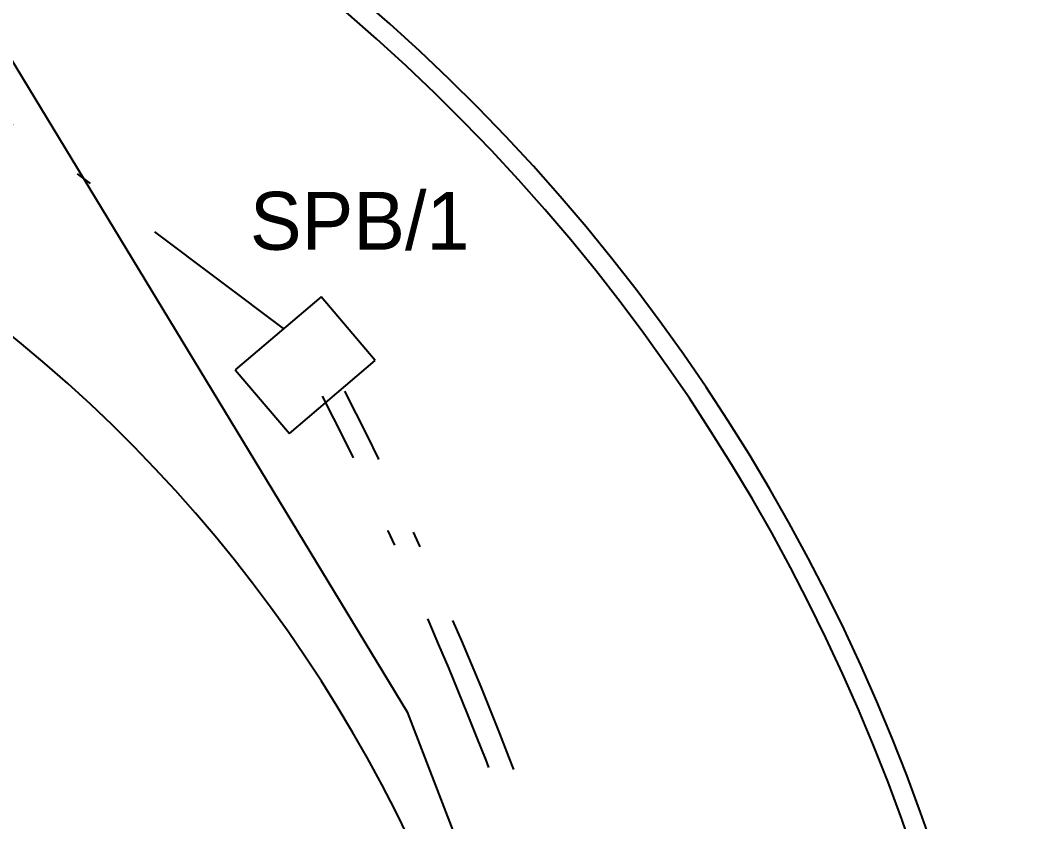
# Model space of a CAD drawing. Extents: x 421500 to 422711, y 436000 to 437000.
# Drawn here: x 421939.18 to 421945.47, y 436524.97 to 436529.95 of the extents above; entities that cross this region are included whole.
import ezdxf

# ---------------------------------------------------------------- set-up
doc = ezdxf.new("R2010")
doc.units = 0
doc.linetypes.add('XREF UTC_716709_AJB_1b$0$DASHDOT1', pattern=[2, 1, -0.5, 0, -0.5])
doc.layers.get('0').update_dxf_attribs({"color": 210})
for name, color, linetype in [('716709-ExBase$0$XC-LCCCarriageway', 251, 'Continuous'), ('Pr-Edging', 7, 'Continuous'), ('Pr-Kerb', 2, 'Continuous'), ('Pr-KerbEdge', 8, 'Continuous'), ('XREF UTC_716709_AJB_1b$0$du-UTCBOX', 42, 'Continuous'), ('XREF UTC_716709_AJB_1b$0$du-UTCDUCT-F1', 42, 'XREF UTC_716709_AJB_1b$0$DASHDOT1'), ('XREF UTC_716709_AJB_1b$0$du-UTCTEXT', 42, 'Continuous')]:
    doc.layers.add(name, color=color, linetype=linetype)
doc.styles.add('XREF UTC_716709_AJB_1b$0$Standard', font='txt')

# ---------------------------------------------------------------- blocks, each defined once
blk = doc.blocks.new('XREF UTC_716709_AJB_1b$0$SPB')
for p, q in [((0.35, 0.26), (-0.35, 0.26)), ((-0.35, 0.26), (-0.35, -0.26))]:
    blk.add_line(p, q)
for points in [[(0.35, -0.26), (0.35, 0.26)], [(-0.35, -0.26), (0.35, -0.26)]]:
    blk.add_lwpolyline(points)

msp = doc.modelspace()

# ---------------------------------------------------------------- linework, layer by layer
at = {"layer": '716709-ExBase$0$XC-LCCCarriageway', "flags": 128}
msp.add_lwpolyline([(421931.2381, 436495.8242), (421932.6031, 436495.7279), (421933.9399, 436496.0205), (421935.3267, 436496.8259), (421936.371, 436498.043), (421938.6473, 436501.5569), (421942.5414, 436509.6749), (421942.8495, 436510.4724), (421943.2279, 436511.8277), (421943.4353, 436512.7488), (421943.7826, 436515.2672), (421943.8019, 436517.8094), (421943.0554, 436521.8318), (421941.5852, 436525.6496), (421939.1184, 436529.7173), (421936.1579, 436533.4411)], dxfattribs=at)
msp.add_lwpolyline([(421931.2381, 436495.8242), (421932.6031, 436495.7279), (421933.9399, 436496.0205), (421935.3267, 436496.8259), (421936.371, 436498.043), (421938.6473, 436501.5569), (421942.5414, 436509.6749), (421942.8495, 436510.4724), (421943.2279, 436511.8277), (421943.4353, 436512.7488), (421943.7826, 436515.2672), (421943.8019, 436517.8094), (421943.0554, 436521.8318), (421941.5852, 436525.6496), (421939.1184, 436529.7173), (421936.1579, 436533.4411)], dxfattribs=at)
at = {"layer": 'Pr-Edging', "flags": 128}
msp.add_lwpolyline([(421939.1443, 436508.7794, 0.029013), (421939.8849, 436510.8544), (421941.6525, 436516.8908), (421941.2207, 436517.0173), (421941.4778, 436517.8954), (421941.9096, 436517.769), (421942.1107, 436518.4556, 0.348047), (421937.9134, 436528.8133), (421920.9734, 436538.4208)], format="xyb", dxfattribs=at)
at = {"layer": 'Pr-Kerb', "flags": 128}
msp.add_lwpolyline([(421930.8862, 436496.0741, 0.3966), (421934.9182, 436496.8829), (421939.5853, 436503.4523, 0.083402), (421942.764, 436510.0113), (421944.9898, 436517.6125, 0.348047), (421939.3934, 436531.4229), (421913.7423, 436545.9709)], format="xyb", dxfattribs=at)
at = {"layer": 'Pr-KerbEdge', "flags": 128}
msp.add_lwpolyline([(421930.9523, 436496.1802, 0.3966), (421934.8163, 436496.9553), (421939.4834, 436503.5247, 0.083402), (421942.6441, 436510.0464), (421944.8699, 436517.6477, 0.348047), (421939.3317, 436531.3141), (421913.6807, 436545.8621)], format="xyb", dxfattribs=at)
at = {"layer": 'XREF UTC_716709_AJB_1b$0$du-UTCDUCT-F1', "flags": 128}
msp.add_lwpolyline([(421940.814, 436528.0358), (421931.8695, 436534.7545)], dxfattribs=at)
for points in [[(421943.6946, 436517.1068, 0.031065), (421943.4544, 436520.0796, 0.031065), (421942.8477, 436522.9997, 0.025813), (421942.0712, 436525.354, 0.025813), (421941.0563, 436527.6157)], [(421943.8436, 436517.094, 0.031065), (421943.6024, 436520.0792, 0.031065), (421942.9931, 436523.0115, 0.025813), (421942.2135, 436525.3756, 0.025813), (421941.1943, 436527.6467, 0.025813)]]:
    msp.add_lwpolyline(points, format="xyb", dxfattribs=at)

# ---------------------------------------------------------------- block references
at = {"layer": 'XREF UTC_716709_AJB_1b$0$du-UTCBOX', "color": 1, "rotation": 40.32916131239915}
msp.add_blockref('XREF UTC_716709_AJB_1b$0$SPB', (421940.9483, 436527.8088), dxfattribs=at)

# ---------------------------------------------------------------- texts
at = {"layer": 'XREF UTC_716709_AJB_1b$0$du-UTCTEXT', "style": 'XREF UTC_716709_AJB_1b$0$Standard'}
msp.add_text('SPB/1', height=0.36, dxfattribs=at).set_placement((421940.6046, 436528.5255))

doc.saveas('drawing.dxf')
